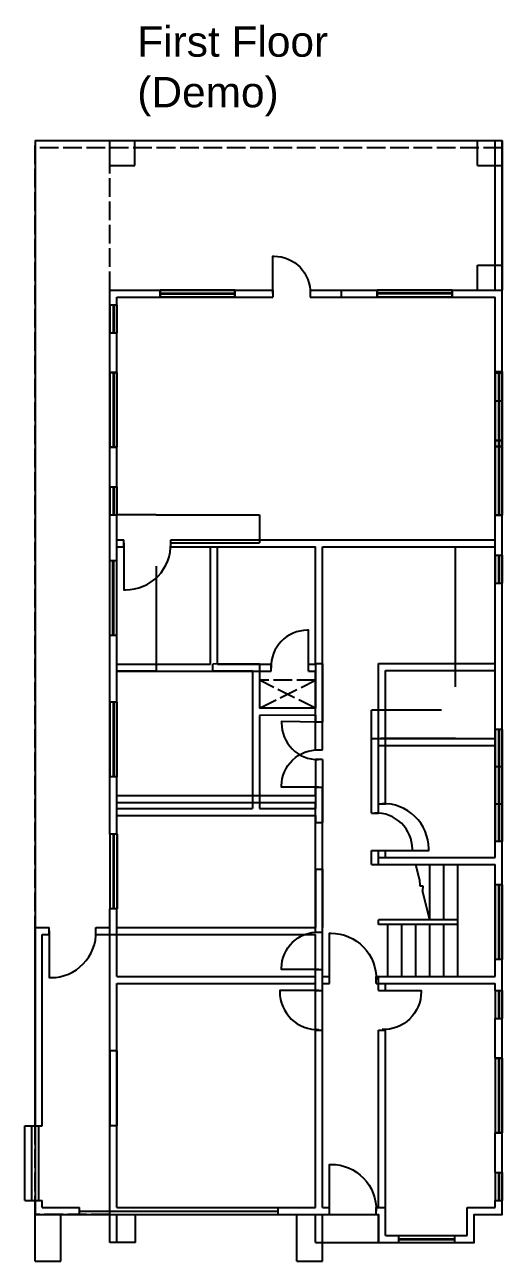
# Model space of a CAD drawing. Header units: inches. Extents: x 128 to 5112, y 389 to 3373.
# Drawn here: x 4805 to 5112, y 1201 to 1995 of the extents above; entities that cross this region are included whole.
import ezdxf

# ---------------------------------------------------------------- set-up
doc = ezdxf.new("R2010")
doc.units = ezdxf.units.IN
doc.linetypes.add('ACAD_ISO02W100', pattern=[15, 12, -3])
for name, color, linetype in [('2d stair', 104, 'Continuous'), ('3d wall', 2, 'Continuous'), ('3d window', 150, 'Continuous'), ('door', 10, 'Continuous'), ('wall', 7, 'Continuous'), ('window', 200, 'Continuous')]:
    doc.layers.add(name, color=color, linetype=linetype)
doc.styles.get("Standard").update_dxf_attribs({"font": 'arial.ttf'})

# ---------------------------------------------------------------- blocks, each defined once
blk = doc.blocks.new('d door')
at = {"layer": 'door'}
blk.add_lwpolyline([(0, 0), (0, 30), (1, 30, -0.424176), (30, 0, 1.034483)], format="xyb", dxfattribs=at)
blk = doc.blocks.new('*U32')
at = {"layer": 'door'}
blk.add_lwpolyline([(0, 0), (0.4, 24), (1.2, 23.98, -0.424176), (24, -0.4, 1.034483)], format="xyb", dxfattribs=at)
blk = doc.blocks.new('*U33')
at = {"layer": 'door'}
blk.add_lwpolyline([(0, 0), (0, 24), (0.8, 24, -0.424176), (24, 0, 1.034483)], format="xyb", dxfattribs=at)
blk = doc.blocks.new('*U34')
at = {"layer": 'door'}
blk.add_lwpolyline([(0, 0), (0, 24), (0.8, 24, -0.424176), (24, 0, 1.034483)], format="xyb", dxfattribs=at)
blk = doc.blocks.new('*U35')
at = {"layer": 'door'}
blk.add_lwpolyline([(0, 0), (0, 25.17), (-0.84, 25.17, 0.424176), (-25.17, 0, -1.034483)], format="xyb", dxfattribs=at)
blk = doc.blocks.new('*U36')
at = {"layer": 'door'}
blk.add_lwpolyline([(0, 0), (0, 24), (0.8, 24, -0.424176), (24, 0, 1.034483)], format="xyb", dxfattribs=at)
blk = doc.blocks.new('*U37')
at = {"layer": 'door'}
blk.add_lwpolyline([(0, 0), (0, 24), (-0.8, 24, 0.424176), (-24, 0, -1.034483)], format="xyb", dxfattribs=at)
blk = doc.blocks.new('*U38')
at = {"layer": 'door'}
blk.add_lwpolyline([(0, 0), (0, 30), (-1, 30, 0.424176), (-30, 0, -1.034483)], format="xyb", dxfattribs=at)

msp = doc.modelspace()

# ---------------------------------------------------------------- linework, layer by layer
at = {"layer": '2d stair'}
for p, q in [((5059.01, 1445.98, 12), (5056.57, 1455.63, 12)), ((5059.01, 1445.98, 142), (5056.57, 1455.63, 142)), ((5065.57, 1419.96, 12), (5065.57, 1455.63, 12)), ((5065.57, 1419.96, 142), (5065.57, 1455.63, 142)), ((5074.57, 1419.96, 12), (5074.57, 1455.63, 12)), ((5074.57, 1419.96, 142), (5074.57, 1455.63, 142)), ((5083.57, 1419.96, 12), (5083.57, 1455.63, 12)), ((5083.57, 1419.96, 142), (5083.57, 1455.63, 142)), ((5059.01, 1445.98, 12), (5059.03, 1441.94, 12)), ((5059.01, 1445.98, 142), (5059.03, 1441.94, 142)), ((5059.03, 1441.94, 12), (5061.07, 1441.94, 12)), ((5059.03, 1441.94, 142), (5061.07, 1441.94, 142)), ((5061.07, 1441.94, 12), (5060.83, 1438.74, 12)), ((5061.07, 1441.94, 142), (5060.83, 1438.74, 142)), ((5065.57, 1419.96, 12), (5060.83, 1438.74, 12)), ((5065.57, 1419.96, 142), (5060.83, 1438.74, 142)), ((5083.57, 1419.96, 12), (5032.57, 1419.96, 12)), ((5032.57, 1416.96, 12), (5032.57, 1419.96, 12)), ((5083.57, 1419.96, 142), (5032.57, 1419.96, 142)), ((5032.57, 1416.96, 142), (5032.57, 1419.96, 142)), ((5083.57, 1416.96, 12), (5032.57, 1416.96, 12)), ((5083.57, 1416.96, 142), (5032.57, 1416.96, 142)), ((5038.57, 1383.63, 12), (5038.57, 1416.96, 12)), ((5038.57, 1383.63, 142), (5038.57, 1416.96, 142)), ((5047.57, 1383.63, 12), (5047.57, 1416.96, 12)), ((5047.57, 1383.63, 142), (5047.57, 1416.96, 142)), ((5056.57, 1383.63, 12), (5056.57, 1416.96, 12)), ((5056.57, 1383.63, 142), (5056.57, 1416.96, 142)), ((5065.57, 1383.63, 12), (5065.57, 1416.96, 12)), ((5065.57, 1383.63, 142), (5065.57, 1416.96, 142)), ((5074.57, 1383.63, 12), (5074.57, 1416.96, 12)), ((5074.57, 1383.63, 142), (5074.57, 1416.96, 142)), ((5083.57, 1416.96, 12), (5083.57, 1419.96, 12)), ((5083.57, 1416.96, 142), (5083.57, 1419.96, 142)), ((5083.57, 1383.63, 12), (5083.57, 1416.96, 12)), ((5083.57, 1383.63, 142), (5083.57, 1416.96, 142))]:
    msp.add_line(p, q, dxfattribs=at)
at = {"layer": '3d wall', "extrusion": (-1, 7.43051e-16, 0), "elevation": -4864.6}
msp.add_lwpolyline([(-1427.13, 142), (-1475.13, 142), (-1475.13, 142), (-1427.13, 142)], close=True, dxfattribs=at)
at = {"layer": '3d window'}
for p, q in [((4892.32, 1820.13, 166), (4892.32, 1824.63, 166)), ((4892.32, 1824.63, 166), (4892.32, 1820.13, 166)), ((4892.32, 1820.13, 166), (4892.32, 1824.63, 166)), ((4892.32, 1820.13, 166), (4892.32, 1824.63, 166)), ((4892.32, 1820.13, 166), (4892.32, 1824.63, 166)), ((4892.32, 1824.63, 166), (4892.32, 1820.13, 166)), ((4892.32, 1824.63, 166), (4940.32, 1824.63, 166)), ((4940.32, 1824.63, 166), (4892.32, 1824.63, 166)), ((4940.32, 1820.13, 166), (4892.32, 1820.13, 166)), ((4892.32, 1820.13, 166), (4940.32, 1820.13, 166)), ((4940.32, 1820.13, 166), (4940.32, 1824.63, 166)), ((4940.32, 1820.13, 166), (4940.32, 1824.63, 166)), ((4940.32, 1820.13, 166), (4940.32, 1824.63, 166)), ((4940.32, 1824.63, 166), (4940.32, 1820.13, 166)), ((4940.32, 1820.13, 166), (4940.32, 1824.63, 166)), ((4940.32, 1824.63, 166), (4940.32, 1820.13, 166)), ((5031.82, 1820.13, 166), (5031.82, 1824.63, 166)), ((5031.82, 1820.13, 166), (5031.82, 1824.63, 166)), ((5031.82, 1820.13, 166), (5031.82, 1824.63, 166)), ((5031.82, 1824.63, 166), (5031.82, 1820.13, 166)), ((5079.82, 1824.63, 166), (5031.82, 1824.63, 166)), ((5079.82, 1820.13, 166), (5031.82, 1820.13, 166)), ((5079.82, 1820.13, 166), (5079.82, 1824.63, 166)), ((5079.82, 1824.63, 166), (5079.82, 1820.13, 166)), ((4860.07, 1335.74, 166), (4860.07, 1287.74, 166)), ((4864.57, 1335.74, 166), (4860.07, 1335.74, 166)), ((4864.57, 1335.74, 166), (4864.57, 1287.74, 166)), ((4864.57, 1287.74, 166), (4860.07, 1287.74, 166))]:
    msp.add_line(p, q, dxfattribs=at)
at = {"layer": '3d window', "extrusion": (0, -1, 0)}
msp.add_line((4812.07, 1230.63, 12), (4828.57, 1230.63, 12), dxfattribs=at)
at = {"layer": 'door'}
for p, q in [((4805.32, 1239.63, 12), (4805.32, 1287.63, 12)), ((4805.32, 1287.63, 12), (4814.32, 1287.63, 12)), ((4809.82, 1239.63, 12), (4809.82, 1287.63, 12)), ((4814.32, 1239.63, 12), (4814.32, 1287.63, 12)), ((4805.32, 1239.63, 12), (4814.32, 1239.63, 12))]:
    msp.add_line(p, q, dxfattribs=at)
at = {"layer": 'wall', "linetype": 'ACAD_ISO02W100'}
for p, q in [((4812.07, 1230.63, 142), (4812.07, 1920.63, 142)), ((5112.07, 1920.63, 142), (4812.07, 1920.63, 142)), ((4812.07, 1410.63, 12), (4812.07, 1920.63, 12)), ((5112.07, 1920.63, 12), (4812.07, 1920.63, 12)), ((5112.07, 1916.13, 142), (4812.07, 1916.13, 142)), ((4860.07, 1824.63, 142), (4860.07, 1920.63, 142)), ((4992.09, 1574.02, 12), (4956.02, 1573.91, 12)), ((4956.07, 1555.91, 12), (4992.07, 1574.02, 12)), ((4992.14, 1556.02, 12), (4956.07, 1573.91, 12)), ((4860.07, 1230.63, 142), (4812.07, 1230.63, 142))]:
    msp.add_line(p, q, dxfattribs=at)
at = {"layer": 'wall'}
for p, q in [((4860.07, 1904.63, 12), (4860.07, 1920.63, 12)), ((4876.07, 1904.63, 12), (4876.07, 1920.63, 12)), ((5096.07, 1904.63, 12), (5096.07, 1920.63, 12)), ((5107.57, 1824.63, 142), (5107.57, 1920.63, 142)), ((5112.07, 1824.63, 142), (5112.07, 1920.63, 142)), ((5112.07, 1824.63, 12), (5112.07, 1920.63, 12)), ((5112.07, 1920.63, 142), (5112.07, 1824.63, 142)), ((4860.07, 1904.63, 12), (4876.07, 1904.63, 12)), ((5096.07, 1904.63, 12), (5112.07, 1904.63, 12)), ((5096.07, 1840.63, 12), (5112.07, 1840.63, 12)), ((5096.07, 1824.63, 12), (5096.07, 1840.63, 12)), ((4860.07, 1824.63, 12), (4964.67, 1824.63, 12)), ((4860.07, 1475.13, 12), (4860.07, 1824.63, 12)), ((4860.07, 1475.13, 142), (4860.07, 1824.63, 142)), ((4860.07, 1824.63, 142), (4964.67, 1824.63, 142)), ((4864.57, 1584.15, 12), (4864.57, 1820.13, 12)), ((4864.57, 1820.13, 12), (4940.32, 1820.13, 12)), ((4864.57, 1664.26, 142), (4864.57, 1820.13, 142)), ((4864.57, 1820.13, 142), (4940.32, 1820.13, 142)), ((4940.32, 1820.13, 12), (4964.67, 1820.13, 12)), ((4940.32, 1820.13, 142), (4964.67, 1820.13, 142)), ((4964.67, 1824.63, 12), (4964.67, 1820.13, 12)), ((4964.67, 1824.63, 142), (4964.67, 1820.13, 142)), ((4988.67, 1824.63, 12), (4988.67, 1820.13, 12)), ((4988.67, 1824.63, 12), (5112.07, 1824.63, 12)), ((4988.67, 1824.63, 142), (5112.07, 1824.63, 142)), ((4988.67, 1824.63, 142), (4988.67, 1820.13, 142)), ((4988.67, 1820.13, 12), (5107.57, 1820.13, 12)), ((4988.67, 1820.13, 142), (5107.57, 1820.13, 142)), ((5008.57, 1824.63, 142), (5008.57, 1820.13, 142)), ((5107.57, 1584.63, 12), (5107.57, 1820.13, 12)), ((5107.57, 1664.26, 142), (5107.57, 1820.13, 142)), ((5112.07, 1374.63, 12), (5112.07, 1824.63, 12)), ((5112.07, 1374.63, 142), (5112.07, 1824.63, 142)), ((4860.07, 1815.15, 12), (4864.57, 1815.15, 12)), ((4860.07, 1815.15, 12), (4864.57, 1815.15, 12)), ((4860.07, 1797.15, 12), (4864.57, 1797.15, 12)), ((4860.07, 1797.15, 12), (4864.57, 1797.15, 12)), ((4860.07, 1771.65, 12), (4860.07, 1797.15, 12)), ((4860.07, 1771.65, 142), (4860.07, 1797.15, 142)), ((4864.57, 1771.65, 12), (4864.57, 1797.15, 12)), ((4864.57, 1771.65, 142), (4864.57, 1797.15, 142)), ((5107.57, 1771.42, 12), (5112.07, 1771.42, 12)), ((5107.57, 1771.42, 12), (5112.07, 1771.42, 12)), ((5107.57, 1753.42, 12), (5112.07, 1753.42, 12)), ((5107.57, 1727.92, 12), (5107.57, 1753.42, 12)), ((5107.57, 1753.42, 12), (5112.07, 1753.42, 12)), ((5107.57, 1727.92, 142), (5107.57, 1753.42, 142)), ((5112.07, 1727.92, 12), (5112.07, 1753.42, 12)), ((5112.07, 1727.92, 142), (5112.07, 1753.42, 142)), ((4860.07, 1698.15, 12), (4860.07, 1723.65, 12)), ((4860.07, 1698.15, 142), (4860.07, 1723.65, 142)), ((4864.57, 1698.15, 12), (4864.57, 1723.65, 12)), ((4864.57, 1698.15, 142), (4864.57, 1723.65, 142)), ((4860.07, 1698.15, 12), (4864.57, 1698.15, 12)), ((4860.07, 1680.15, 12), (4864.57, 1680.15, 12)), ((4889.8, 1680.22, 12), (4864.3, 1680.15, 12)), ((4889.8, 1680.22, 12), (4937.8, 1680.22, 12)), ((4937.8, 1680.22, 12), (4956.07, 1680.22, 12)), ((4956.07, 1680.22, 12), (4956.07, 1662.22, 12)), ((5107.57, 1654.42, 12), (5107.57, 1679.92, 12)), ((5107.57, 1664.26, 142), (5107.57, 1679.92, 142)), ((5112.07, 1654.42, 12), (5112.07, 1679.92, 12)), ((5112.07, 1654.42, 142), (5112.07, 1679.92, 142)), ((4864.57, 1664.26, 142), (4869.07, 1664.26, 142)), ((4869.07, 1659.76, 142), (4869.07, 1664.26, 142)), ((4898.81, 1662.22, 12), (4937.8, 1662.22, 12)), ((4899.07, 1659.76, 142), (4899.07, 1664.26, 142)), ((4899.07, 1664.26, 142), (5107.57, 1664.26, 142)), ((4937.8, 1662.22, 12), (4956.07, 1662.22, 12)), ((4864.57, 1559.96, 142), (4864.57, 1659.76, 142)), ((4864.57, 1659.76, 142), (4869.07, 1659.76, 142)), ((4899.07, 1659.76, 142), (4992.07, 1659.76, 142)), ((4924.57, 1584.28, 142), (4924.57, 1659.76, 142)), ((4929.07, 1584.28, 142), (4929.07, 1659.76, 142)), ((4992.07, 1584.28, 142), (4992.07, 1659.76, 142)), ((4996.57, 1529.22, 142), (4996.57, 1659.76, 142)), ((4996.57, 1659.76, 142), (5107.57, 1659.76, 142)), ((5081.8, 1659.76, 142), (5081.8, 1569.66, 142)), ((5107.57, 1584.63, 142), (5107.57, 1659.76, 142)), ((5107.57, 1654.42, 142), (5107.57, 1659.76, 142)), ((5107.57, 1654.42, 12), (5112.07, 1654.42, 12)), ((4890.07, 1579.78, 12), (4890.07, 1647.2, 12)), ((5107.57, 1636.42, 12), (5112.07, 1636.42, 12)), ((5107.57, 1460.13, 142), (5107.57, 1636.42, 142)), ((4864.57, 1584.28, 142), (4924.57, 1584.28, 142)), ((4890.07, 1584.22, 12), (4864.57, 1584.15, 12)), ((4956.07, 1584.41, 12), (4926.07, 1584.33, 12)), ((4926.07, 1579.78, 12), (4926.07, 1584.33, 12)), ((4929.07, 1584.28, 142), (4963.57, 1584.28, 142)), ((4956.07, 1584.41, 12), (4956.07, 1555.91, 12)), ((4963.57, 1579.78, 142), (4963.57, 1584.28, 142)), ((4987.57, 1579.78, 142), (4987.57, 1584.28, 142)), ((4987.57, 1584.28, 142), (4992.07, 1584.28, 142)), ((4996.57, 1584.53, 12), (4992.07, 1584.52, 12)), ((4992.07, 1584.53, 12), (4992.07, 1584.52, 12)), ((4992.07, 1584.52, 12), (4992.07, 1556.02, 12)), ((4996.57, 1584.53, 12), (4996.57, 1547.03, 12)), ((5032.57, 1494.63, 12), (5032.57, 1584.63, 12)), ((5032.57, 1584.63, 12), (5107.57, 1584.63, 12)), ((4864.57, 1491.63, 12), (4864.57, 1579.78, 12)), ((4890.07, 1579.78, 12), (4864.57, 1579.78, 12)), ((4864.57, 1499.82, 142), (4864.57, 1579.78, 142)), ((4864.57, 1579.78, 142), (4963.57, 1579.78, 142)), ((4951.57, 1579.9, 12), (4926.07, 1579.83, 12)), ((4951.57, 1579.9, 12), (4951.57, 1491.63, 12)), ((4987.57, 1579.78, 142), (4992.07, 1579.78, 142)), ((4992.07, 1529.22, 142), (4992.07, 1579.78, 142)), ((5032.59, 1580.13, 12), (5032.57, 1580.13, 12)), ((5037.07, 1494.63, 12), (5037.07, 1580.13, 12)), ((5037.07, 1580.13, 12), (5107.57, 1580.13, 12)), ((5107.57, 1460.13, 12), (5107.57, 1580.13, 12)), ((4992.14, 1556.02, 12), (4956.07, 1555.91, 12)), ((4992.16, 1551.52, 12), (4956.07, 1551.41, 12)), ((4956.07, 1551.41, 12), (4956.07, 1491.63, 12)), ((4992.07, 1551.52, 12), (4992.07, 1547.02, 12)), ((5028.07, 1488.63, 142), (5028.07, 1554.63, 142)), ((5034.07, 1554.63, 142), (5028.07, 1554.63, 142)), ((5073.06, 1554.63, 142), (5034.07, 1554.63, 142)), ((4996.57, 1547.03, 12), (4992.07, 1547.02, 12)), ((5028.07, 1536.63, 142), (5107.57, 1536.63, 142)), ((5082.07, 1536.63, 142), (5034.07, 1536.63, 142)), ((5082.07, 1536.63, 142), (5107.57, 1536.71, 142)), ((4992.07, 1529.22, 142), (4996.57, 1529.22, 142)), ((5032.57, 1532.13, 142), (5107.57, 1532.13, 142)), ((5032.57, 1488.63, 142), (5032.57, 1532.13, 142)), ((4996.57, 1523.03, 12), (4992.07, 1523.02, 12)), ((4992.07, 1523.02, 12), (4992.07, 1491.63, 12)), ((4996.57, 1523.03, 12), (4996.57, 1482.63, 12)), ((4864.57, 1499.82, 142), (4864.57, 1511.96, 142)), ((4992.07, 1499.82, 142), (4992.07, 1505.22, 142)), ((4992.07, 1505.22, 142), (4996.57, 1505.22, 142)), ((4996.57, 1412.13, 142), (4996.57, 1505.22, 142)), ((4864.57, 1499.82, 142), (4992.07, 1499.82, 142)), ((4864.57, 1475.13, 142), (4864.57, 1495.32, 142)), ((4864.57, 1491.63, 142), (4864.57, 1495.32, 142)), ((4864.57, 1495.32, 142), (4992.07, 1495.32, 142)), ((4992.07, 1412.13, 142), (4992.07, 1495.32, 142)), ((5032.57, 1494.63, 12), (5037.07, 1494.63, 12)), ((4864.57, 1491.63, 12), (4951.57, 1491.63, 12)), ((4864.57, 1475.13, 12), (4864.57, 1487.13, 12)), ((4864.57, 1487.13, 12), (4992.07, 1487.13, 12)), ((4956.07, 1491.63, 12), (4992.07, 1491.63, 12)), ((4992.07, 1487.13, 12), (4992.07, 1482.63, 12)), ((4992.07, 1487.13, 12), (4992.07, 1482.63, 12)), ((5028.07, 1488.63, 142), (5032.57, 1488.63, 142)), ((4992.07, 1482.63, 12), (4996.57, 1482.63, 12)), ((5028.07, 1455.63, 142), (5028.07, 1464.63, 142)), ((5028.07, 1464.63, 142), (5032.57, 1464.63, 142)), ((5032.57, 1455.63, 12), (5032.57, 1464.63, 12)), ((5032.57, 1464.63, 12), (5037.07, 1464.63, 12)), ((5032.57, 1460.13, 142), (5032.57, 1464.63, 142)), ((5037.07, 1460.13, 12), (5037.07, 1464.63, 12)), ((5028.07, 1455.63, 142), (5107.57, 1455.63, 142)), ((5032.57, 1460.13, 142), (5107.57, 1460.13, 142)), ((5032.57, 1455.63, 12), (5107.57, 1455.63, 12)), ((5037.07, 1460.13, 12), (5107.57, 1460.13, 12)), ((5107.57, 1383.63, 12), (5107.57, 1455.63, 12)), ((5107.57, 1383.63, 142), (5107.57, 1455.63, 142)), ((4992.07, 1452.63, 12), (4996.57, 1452.63, 12)), ((4992.07, 1452.63, 12), (4992.07, 1415.13, 12)), ((4992.07, 1452.63, 12), (4992.07, 1415.13, 12)), ((4996.57, 1452.63, 12), (4996.57, 1415.13, 12)), ((4860.07, 1415.13, 12), (4860.07, 1427.13, 12)), ((4860.07, 1230.63, 142), (4860.07, 1427.13, 142)), ((4864.57, 1415.13, 12), (4864.57, 1427.13, 12)), ((4864.57, 1383.63, 142), (4864.57, 1427.13, 142)), ((4812.07, 1287.63, 12), (4812.07, 1415.13, 12)), ((4812.07, 1415.13, 12), (4821.07, 1415.13, 12)), ((4821.07, 1410.63, 12), (4821.07, 1415.13, 12)), ((4851.07, 1410.63, 12), (4851.07, 1415.13, 12)), ((4851.07, 1415.13, 12), (4860.07, 1415.13, 12)), ((4864.57, 1415.13, 12), (4992.07, 1415.13, 12)), ((4996.57, 1235.13, 12), (4996.57, 1415.13, 12)), ((4816.57, 1410.63, 12), (4821.07, 1410.63, 12)), ((4816.57, 1287.63, 12), (4816.57, 1410.63, 12)), ((4851.07, 1410.63, 12), (4992.07, 1410.63, 12)), ((4992.07, 1412.13, 142), (4996.57, 1412.13, 142)), ((4992.07, 1235.13, 12), (4992.07, 1410.63, 12)), ((4864.57, 1383.63, 142), (4992.07, 1383.63, 142)), ((4992.07, 1383.63, 142), (4992.07, 1388.13, 142)), ((4992.07, 1388.13, 142), (4996.57, 1388.13, 142)), ((4996.57, 1374.63, 142), (4996.57, 1388.13, 142)), ((4996.57, 1383.63, 12), (5001.07, 1383.63, 12)), ((5001.07, 1379.13, 12), (5001.07, 1383.63, 12)), ((5031.07, 1379.13, 12), (5031.07, 1383.63, 12)), ((5031.07, 1383.63, 12), (5107.57, 1383.63, 12)), ((5032.57, 1383.63, 142), (5107.57, 1383.63, 142)), ((5032.57, 1374.63, 142), (5032.57, 1383.63, 142)), ((4864.57, 1235.13, 142), (4864.57, 1379.13, 142)), ((4864.57, 1379.13, 142), (4992.07, 1379.13, 142)), ((4992.07, 1374.63, 142), (4992.07, 1379.13, 142)), ((4992.07, 1374.63, 142), (4996.57, 1374.63, 142)), ((4996.57, 1379.13, 12), (5001.07, 1379.13, 12)), ((5031.07, 1379.13, 12), (5107.57, 1379.13, 12)), ((5032.57, 1374.63, 142), (5037.07, 1374.63, 142)), ((5037.07, 1379.13, 142), (5107.57, 1379.13, 142)), ((5037.07, 1374.63, 142), (5037.07, 1379.13, 142)), ((5107.57, 1374.63, 12), (5107.57, 1379.13, 12)), ((5107.57, 1374.63, 142), (5107.57, 1379.13, 142)), ((5107.57, 1374.63, 12), (5112.07, 1374.63, 12)), ((5107.57, 1374.63, 12), (5112.07, 1374.63, 12)), ((5107.57, 1374.63, 166), (5112.07, 1374.63, 166)), ((5107.57, 1374.63, 166), (5112.07, 1374.63, 166)), ((5107.57, 1356.63, 12), (5112.07, 1356.63, 12)), ((5107.57, 1331.13, 12), (5107.57, 1356.63, 12)), ((5107.57, 1356.63, 12), (5112.07, 1356.63, 12)), ((5107.57, 1331.13, 142), (5107.57, 1356.63, 142)), ((5107.57, 1356.63, 166), (5112.07, 1356.63, 166)), ((5107.57, 1356.63, 166), (5112.07, 1356.63, 166)), ((5112.07, 1331.13, 12), (5112.07, 1356.63, 12)), ((5112.07, 1331.13, 142), (5112.07, 1356.63, 142)), ((4992.07, 1235.13, 142), (4992.07, 1349.13, 142)), ((4992.07, 1349.13, 142), (4996.57, 1349.13, 142)), ((4996.57, 1235.13, 142), (4996.57, 1349.13, 142)), ((5032.57, 1349.13, 142), (5037.07, 1349.13, 142)), ((5032.57, 1235.13, 142), (5032.57, 1349.13, 142)), ((5037.07, 1217.13, 142), (5037.07, 1349.49, 142)), ((4812.07, 1287.63, 12), (4816.57, 1287.63, 12)), ((5107.57, 1257.63, 12), (5107.57, 1283.13, 12)), ((5107.57, 1257.63, 142), (5107.57, 1283.13, 142)), ((5112.07, 1257.63, 12), (5112.07, 1283.13, 12)), ((5112.07, 1257.63, 142), (5112.07, 1283.13, 142)), ((5107.57, 1257.63, 12), (5112.07, 1257.63, 12)), ((5107.57, 1257.63, 166), (5112.07, 1257.63, 166)), ((4812.07, 1200.63, 12), (4812.07, 1239.63, 12)), ((4812.07, 1239.63, 12), (4816.57, 1239.63, 12)), ((4816.57, 1235.13, 12), (4816.57, 1239.63, 12)), ((5107.57, 1235.13, 12), (5107.57, 1239.63, 12)), ((5107.57, 1239.63, 12), (5112.07, 1239.63, 12)), ((5107.57, 1235.13, 142), (5107.57, 1239.63, 142)), ((5107.57, 1239.63, 166), (5112.07, 1239.63, 166)), ((5112.07, 1230.63, 12), (5112.07, 1239.63, 12)), ((5112.07, 1230.63, 142), (5112.07, 1239.63, 142)), ((4816.57, 1235.13, 12), (4840.57, 1235.13, 12)), ((4840.57, 1230.63, 12), (4840.57, 1235.13, 12)), ((4864.57, 1235.13, 142), (4992.07, 1235.13, 142)), ((4968.07, 1230.63, 12), (4968.07, 1235.13, 12)), ((4968.07, 1235.13, 12), (4992.07, 1235.13, 12)), ((4996.57, 1235.13, 12), (5001.07, 1235.13, 12)), ((4996.57, 1235.13, 142), (5001.07, 1235.13, 142)), ((5001.07, 1230.63, 12), (5001.07, 1235.13, 12)), ((5001.07, 1230.63, 166), (5001.07, 1235.13, 166)), ((5031.07, 1230.63, 12), (5031.07, 1235.13, 12)), ((5031.07, 1235.13, 12), (5037.07, 1235.13, 12)), ((5031.07, 1230.63, 166), (5031.07, 1235.13, 166)), ((5031.07, 1235.13, 142), (5032.57, 1235.13, 142)), ((5037.07, 1217.13, 12), (5037.07, 1235.13, 12)), ((5089.57, 1235.13, 12), (5107.57, 1235.13, 12)), ((5089.57, 1217.13, 12), (5089.57, 1235.13, 12)), ((5089.57, 1235.13, 142), (5107.57, 1235.13, 142)), ((5089.57, 1217.13, 142), (5089.57, 1235.13, 142)), ((4816.57, 1230.63, 12), (4840.57, 1230.63, 12)), ((4828.57, 1200.63, 12), (4828.57, 1230.63, 12)), ((4860.07, 1230.63, 142), (4996.57, 1230.63, 142)), ((4860.07, 1212.63, 142), (4860.07, 1230.63, 142)), ((4864.57, 1212.63, 142), (4864.57, 1230.63, 142)), ((4876.57, 1212.63, 142), (4876.57, 1230.63, 142)), ((4968.07, 1230.63, 12), (4992.07, 1230.63, 12)), ((4980.07, 1200.63, 12), (4980.07, 1230.63, 12)), ((4992.07, 1212.63, 142), (4992.07, 1230.63, 142)), ((4996.57, 1200.63, 12), (4996.57, 1230.63, 12)), ((4996.57, 1230.63, 12), (5001.07, 1230.63, 12)), ((4996.57, 1230.63, 142), (5001.07, 1230.63, 142)), ((5031.07, 1230.63, 12), (5032.57, 1230.63, 12)), ((5031.07, 1230.63, 142), (5032.57, 1230.63, 142)), ((5032.57, 1212.63, 12), (5032.57, 1230.63, 12)), ((5032.57, 1212.63, 142), (5032.57, 1230.63, 142)), ((5094.07, 1230.63, 12), (5112.07, 1230.63, 12)), ((5094.07, 1212.63, 12), (5094.07, 1230.63, 12)), ((5094.07, 1230.63, 142), (5112.07, 1230.63, 142)), ((5094.07, 1212.63, 142), (5094.07, 1230.63, 142)), ((5037.07, 1217.13, 12), (5045.32, 1217.13, 12)), ((5037.07, 1217.13, 142), (5045.32, 1217.13, 142)), ((5081.32, 1217.13, 12), (5089.57, 1217.13, 12)), ((5081.32, 1217.13, 142), (5089.57, 1217.13, 142)), ((4876.57, 1212.63, 142), (4860.07, 1212.63, 142)), ((4992.07, 1212.63, 142), (4996.57, 1212.63, 142)), ((4996.57, 1212.63, 142), (5045.32, 1212.63, 142)), ((5032.57, 1212.63, 12), (5045.32, 1212.63, 12)), ((5081.32, 1212.63, 12), (5094.07, 1212.63, 12)), ((5081.32, 1212.63, 142), (5094.07, 1212.63, 142)), ((4812.07, 1200.63, 12), (4828.57, 1200.63, 12)), ((4980.07, 1200.63, 12), (4996.57, 1200.63, 12))]:
    msp.add_line(p, q, dxfattribs=at)
at = {"layer": 'wall', "extrusion": (0, -1, 0)}
msp.add_line((4812.07, 1230.63, 12), (4828.57, 1230.63, 12), dxfattribs=at)
at = {"layer": 'wall'}
msp.add_lwpolyline([(4812.07, 1415.13), (4812.07, 1230.63), (4992.07, 1230.63), (5001.07, 1230.63), (5032.57, 1230.63), (5032.57, 1212.63), (5094.07, 1212.63), (5094.07, 1230.63), (5112.07, 1230.63), (5112.07, 1824.63), (5112.07, 1920.63), (4812.07, 1920.63), (4812.07, 1410.63)], dxfattribs=at)
at = {"layer": 'window'}
for p, q in [((4892.32, 1820.13, 12), (4892.32, 1824.63, 12)), ((4892.32, 1824.63, 12), (4892.32, 1820.13, 12)), ((4892.32, 1824.63, 12), (4940.32, 1824.63, 12)), ((4892.32, 1822.63, 12), (4940.32, 1822.63, 12)), ((4892.32, 1822.13, 12), (4940.32, 1822.13, 12)), ((4892.32, 1820.13, 12), (4940.32, 1820.13, 12)), ((4940.32, 1820.13, 12), (4940.32, 1824.63, 12)), ((4940.32, 1820.13, 12), (4940.32, 1824.63, 12)), ((4940.32, 1820.13, 12), (4940.32, 1824.63, 12)), ((4940.32, 1824.63, 12), (4940.32, 1820.13, 12)), ((5031.82, 1820.13, 12), (5031.82, 1824.63, 12)), ((5031.82, 1820.13, 12), (5031.82, 1824.63, 12)), ((5031.82, 1820.13, 12), (5031.82, 1824.63, 12)), ((5031.82, 1824.63, 12), (5031.82, 1820.13, 12)), ((5079.82, 1824.63, 12), (5031.82, 1824.63, 12)), ((5079.82, 1822.63, 12), (5031.82, 1822.63, 12)), ((5079.82, 1822.13, 12), (5031.82, 1822.13, 12)), ((5079.82, 1820.13, 12), (5031.82, 1820.13, 12)), ((5079.82, 1820.13, 12), (5079.82, 1824.63, 12)), ((5079.82, 1824.63, 12), (5079.82, 1820.13, 12)), ((4860.07, 1815.15, 12), (4860.07, 1797.15, 12)), ((4862.07, 1815.15, 12), (4862.07, 1797.15, 12)), ((4862.57, 1815.15, 12), (4862.57, 1797.15, 12)), ((4864.57, 1815.15, 12), (4864.57, 1797.15, 12)), ((5107.57, 1772.13, 142), (5112.07, 1772.13, 142)), ((5112.07, 1772.13, 142), (5107.57, 1772.13, 142)), ((5107.57, 1772.13, 142), (5107.57, 1724.13, 142)), ((5109.57, 1772.13, 142), (5109.57, 1724.13, 142)), ((5110.07, 1772.13, 142), (5110.07, 1724.13, 142)), ((5112.07, 1772.13, 142), (5112.07, 1724.13, 142)), ((4860.07, 1771.65, 12), (4864.57, 1771.65, 12)), ((4864.57, 1771.65, 12), (4860.07, 1771.65, 12)), ((4860.07, 1771.65, 12), (4860.07, 1723.65, 12)), ((4860.07, 1771.65, 142), (4864.57, 1771.65, 142)), ((4864.57, 1771.65, 142), (4860.07, 1771.65, 142)), ((4860.07, 1771.65, 142), (4860.07, 1723.65, 142)), ((4862.07, 1771.65, 12), (4862.07, 1723.65, 12)), ((4862.07, 1771.65, 142), (4862.07, 1723.65, 142)), ((4862.57, 1771.65, 12), (4862.57, 1723.65, 12)), ((4862.57, 1771.65, 142), (4862.57, 1723.65, 142)), ((4864.57, 1771.65, 12), (4864.57, 1723.65, 12)), ((4864.57, 1771.65, 142), (4864.57, 1723.65, 142)), ((5107.57, 1771.42, 12), (5107.57, 1753.42, 12)), ((5109.57, 1771.42, 12), (5109.57, 1753.42, 12)), ((5110.07, 1771.42, 12), (5110.07, 1753.42, 12)), ((5112.07, 1771.42, 12), (5112.07, 1753.42, 12)), ((5107.57, 1727.92, 12), (5112.07, 1727.92, 12)), ((5112.07, 1727.92, 12), (5107.57, 1727.92, 12)), ((5107.57, 1727.92, 12), (5107.57, 1679.92, 12)), ((5107.57, 1724.13, 142), (5112.07, 1724.13, 142)), ((5107.57, 1724.13, 142), (5112.07, 1724.13, 142)), ((5107.57, 1724.13, 142), (5112.07, 1724.13, 142)), ((5112.07, 1724.13, 142), (5107.57, 1724.13, 142)), ((5109.57, 1727.92, 12), (5109.57, 1679.92, 12)), ((5110.07, 1727.92, 12), (5110.07, 1679.92, 12)), ((5112.07, 1727.92, 12), (5112.07, 1679.92, 12)), ((4860.07, 1723.65, 12), (4864.57, 1723.65, 12)), ((4860.07, 1723.65, 12), (4864.57, 1723.65, 12)), ((4860.07, 1723.65, 12), (4864.57, 1723.65, 12)), ((4864.57, 1723.65, 12), (4860.07, 1723.65, 12)), ((4860.07, 1723.65, 142), (4864.57, 1723.65, 142)), ((4860.07, 1723.65, 142), (4864.57, 1723.65, 142)), ((4860.07, 1723.65, 142), (4864.57, 1723.65, 142)), ((4864.57, 1723.65, 142), (4860.07, 1723.65, 142)), ((4860.07, 1698.15, 12), (4860.07, 1680.15, 12)), ((4862.07, 1698.15, 12), (4862.07, 1680.15, 12)), ((4862.57, 1698.15, 12), (4862.57, 1680.15, 12)), ((4864.57, 1698.15, 12), (4864.57, 1680.15, 12)), ((5107.57, 1679.92, 12), (5112.07, 1679.92, 12)), ((5107.57, 1679.92, 12), (5112.07, 1679.92, 12)), ((5107.57, 1679.92, 12), (5112.07, 1679.92, 12)), ((5112.07, 1679.92, 12), (5107.57, 1679.92, 12)), ((5107.57, 1654.42, 12), (5107.57, 1636.42, 12)), ((5109.57, 1654.42, 12), (5109.57, 1636.42, 12)), ((5110.07, 1654.42, 12), (5110.07, 1636.42, 12)), ((5112.07, 1654.42, 12), (5112.07, 1636.42, 12)), ((4864.3, 1650.77, 12), (4859.8, 1650.77, 12)), ((4859.8, 1650.77, 12), (4859.8, 1602.77, 12)), ((4864.3, 1650.77, 142), (4859.8, 1650.77, 142)), ((4859.8, 1650.77, 142), (4859.8, 1602.77, 142)), ((4861.8, 1650.77, 12), (4861.8, 1602.77, 12)), ((4861.8, 1650.77, 142), (4861.8, 1602.77, 142)), ((4862.3, 1650.77, 12), (4862.3, 1602.77, 12)), ((4862.3, 1650.77, 142), (4862.3, 1602.77, 142)), ((4864.3, 1650.77, 12), (4864.3, 1602.77, 12)), ((4864.3, 1650.77, 142), (4864.3, 1602.77, 142)), ((4864.3, 1602.77, 12), (4859.8, 1602.77, 12)), ((4864.3, 1602.77, 142), (4859.8, 1602.77, 142)), ((4864.57, 1559.96, 12), (4860.07, 1559.96, 12)), ((4860.07, 1559.96, 12), (4860.07, 1511.96, 12)), ((4864.57, 1559.96, 142), (4860.07, 1559.96, 142)), ((4860.07, 1559.96, 142), (4860.07, 1511.96, 142)), ((4862.07, 1559.96, 12), (4862.07, 1511.96, 12)), ((4862.07, 1559.96, 142), (4862.07, 1511.96, 142)), ((4862.57, 1559.96, 12), (4862.57, 1511.96, 12)), ((4862.57, 1559.96, 142), (4862.57, 1511.96, 142)), ((4864.57, 1559.96, 12), (4864.57, 1511.96, 12)), ((4864.57, 1559.96, 142), (4864.57, 1511.96, 142)), ((5112.07, 1542.31, 12), (5107.57, 1542.31, 12)), ((5107.57, 1542.31, 12), (5107.57, 1494.31, 12)), ((5109.57, 1542.31, 12), (5109.57, 1494.31, 12)), ((5110.07, 1542.31, 12), (5110.07, 1494.31, 12)), ((5112.07, 1542.31, 12), (5112.07, 1494.31, 12)), ((5112.07, 1518.31, 142), (5107.57, 1518.31, 142)), ((5107.57, 1518.31, 142), (5107.57, 1470.31, 142)), ((5109.57, 1518.31, 142), (5109.57, 1470.31, 142)), ((5110.07, 1518.31, 142), (5110.07, 1470.31, 142)), ((5112.07, 1518.31, 142), (5112.07, 1470.31, 142)), ((4864.57, 1511.96, 12), (4860.07, 1511.96, 12)), ((4864.57, 1511.96, 142), (4860.07, 1511.96, 142)), ((5112.07, 1494.31, 12), (5107.57, 1494.31, 12)), ((4864.57, 1475.13, 12), (4860.07, 1475.13, 12)), ((4860.07, 1475.13, 12), (4860.07, 1427.13, 12)), ((4864.57, 1475.13, 142), (4860.07, 1475.13, 142)), ((4860.07, 1475.13, 142), (4860.07, 1427.13, 142)), ((4862.07, 1475.13, 12), (4862.07, 1427.13, 12)), ((4862.07, 1475.13, 142), (4862.07, 1427.13, 142)), ((4862.57, 1475.13, 12), (4862.57, 1427.13, 12)), ((4862.57, 1475.13, 142), (4862.57, 1427.13, 142)), ((4864.57, 1475.13, 12), (4864.57, 1427.13, 12)), ((4864.57, 1475.13, 142), (4864.57, 1427.13, 142)), ((5112.07, 1470.31, 142), (5107.57, 1470.31, 142)), ((5112.07, 1442.46, 12), (5107.57, 1442.46, 12)), ((5107.57, 1442.46, 12), (5107.57, 1394.46, 12)), ((5112.07, 1442.46, 142), (5107.57, 1442.46, 142)), ((5107.57, 1442.46, 142), (5107.57, 1394.46, 142)), ((5109.57, 1442.46, 12), (5109.57, 1394.46, 12)), ((5109.57, 1442.46, 142), (5109.57, 1394.46, 142)), ((5110.07, 1442.46, 12), (5110.07, 1394.46, 12)), ((5110.07, 1442.46, 142), (5110.07, 1394.46, 142)), ((5112.07, 1442.46, 12), (5112.07, 1394.46, 12)), ((5112.07, 1442.46, 142), (5112.07, 1394.46, 142)), ((4864.57, 1427.13, 12), (4860.07, 1427.13, 12)), ((4864.57, 1427.13, 142), (4860.07, 1427.13, 142)), ((5112.07, 1394.46, 12), (5107.57, 1394.46, 12)), ((5112.07, 1394.46, 142), (5107.57, 1394.46, 142)), ((5107.57, 1374.63, 12), (5107.57, 1356.63, 12)), ((5107.57, 1374.63, 166), (5107.57, 1356.63, 166)), ((5109.57, 1374.63, 12), (5109.57, 1356.63, 12)), ((5110.07, 1374.63, 12), (5110.07, 1356.63, 12)), ((5112.07, 1374.63, 12), (5112.07, 1356.63, 12)), ((5112.07, 1374.63, 166), (5112.07, 1356.63, 166)), ((5107.57, 1331.13, 12), (5112.07, 1331.13, 12)), ((5112.07, 1331.13, 12), (5107.57, 1331.13, 12)), ((5107.57, 1331.13, 12), (5107.57, 1283.13, 12)), ((5107.57, 1331.13, 142), (5112.07, 1331.13, 142)), ((5112.07, 1331.13, 142), (5107.57, 1331.13, 142)), ((5107.57, 1331.13, 142), (5107.57, 1283.13, 142)), ((5109.57, 1331.13, 12), (5109.57, 1283.13, 12)), ((5109.57, 1331.13, 142), (5109.57, 1283.13, 142)), ((5110.07, 1331.13, 12), (5110.07, 1283.13, 12)), ((5110.07, 1331.13, 142), (5110.07, 1283.13, 142)), ((5112.07, 1331.13, 12), (5112.07, 1283.13, 12)), ((5112.07, 1331.13, 142), (5112.07, 1283.13, 142)), ((5107.57, 1283.13, 12), (5112.07, 1283.13, 12)), ((5107.57, 1283.13, 12), (5112.07, 1283.13, 12)), ((5107.57, 1283.13, 12), (5112.07, 1283.13, 12)), ((5112.07, 1283.13, 12), (5107.57, 1283.13, 12)), ((5107.57, 1283.13, 142), (5112.07, 1283.13, 142)), ((5107.57, 1283.13, 142), (5112.07, 1283.13, 142)), ((5107.57, 1283.13, 142), (5112.07, 1283.13, 142)), ((5112.07, 1283.13, 142), (5107.57, 1283.13, 142)), ((5107.57, 1257.63, 12), (5107.57, 1239.63, 12)), ((5107.57, 1257.63, 166), (5107.57, 1239.63, 166)), ((5109.57, 1257.63, 12), (5109.57, 1239.63, 12)), ((5110.07, 1257.63, 12), (5110.07, 1239.63, 12)), ((5112.07, 1257.63, 12), (5112.07, 1239.63, 12)), ((5112.07, 1257.63, 166), (5112.07, 1239.63, 166)), ((4840.57, 1232.88, 12), (4968.07, 1232.88, 12)), ((5045.32, 1217.13, 12), (5045.32, 1212.63, 12)), ((5045.32, 1217.13, 12), (5081.32, 1217.13, 12)), ((5045.32, 1217.13, 142), (5045.32, 1212.63, 142)), ((5045.32, 1217.13, 142), (5081.32, 1217.13, 142)), ((5081.32, 1217.13, 12), (5081.32, 1212.63, 12)), ((5081.32, 1217.13, 142), (5081.32, 1212.63, 142)), ((5045.32, 1215.13, 12), (5081.32, 1215.13, 12)), ((5045.32, 1215.13, 142), (5081.32, 1215.13, 142)), ((5045.32, 1214.63, 12), (5081.32, 1214.63, 12)), ((5045.32, 1214.63, 142), (5081.32, 1214.63, 142)), ((5045.32, 1212.63, 12), (5081.32, 1212.63, 12)), ((5045.32, 1212.63, 142), (5081.32, 1212.63, 142))]:
    msp.add_line(p, q, dxfattribs=at)

# ---------------------------------------------------------------- block references
at = {"layer": 'door'}
for name, p in [('*U33', (4964.67, 1822.38, 12)), ('*U33', (4964.67, 1822.38, 142)), ('d door', (5001.07, 1381.38, 12)), ('d door', (5001.07, 1232.88, 12))]:
    msp.add_blockref(name, p, dxfattribs=at)
at = {"layer": 'door', "rotation": 180}
msp.add_blockref('*U38', (4869.07, 1662.01, 142), dxfattribs=at)
at = {"layer": 'door', "xscale": -1}
for name, p, rotation in [('*U32', (4994.32, 1547.02, 12), 88.09031749224141), ('d door', (5034.82, 1464.63, 12), 270), ('d door', (4821.07, 1412.88, 12), 180)]:
    msp.add_blockref(name, p, dxfattribs=dict(at, rotation=rotation))
at = {"layer": 'wall'}
msp.add_blockref('*U37', (4987.57, 1582.03, 142), dxfattribs=at)
for name, p, rotation in [('*U34', (4994.32, 1505.22, 142), 90), ('*U34', (4994.32, 1388.13, 142), 90), ('*U35', (4994.32, 1374.63, 142), 90), ('*U35', (4994.32, 1374.63, 142), 90.00000000000001)]:
    msp.add_blockref(name, p, dxfattribs=dict(at, rotation=rotation))
at = {"layer": 'wall', "xscale": -1, "rotation": 270}
for name, p in [('*U36', (5030.32, 1464.63, 142)), ('*U35', (5034.82, 1374.63, 142))]:
    msp.add_blockref(name, p, dxfattribs=at)
at = {"layer": 'wall', "extrusion": (4.44089e-16, 0, -1), "xscale": -1, "rotation": 270}
msp.add_blockref('*U35', (-4994.32, 1374.63, -142), dxfattribs=at)

# ---------------------------------------------------------------- texts
at = {"layer": 'wall', "insert": (4877.63, 1994.1, -44.33), "char_height": 19.5045, "width": 254.3075, "attachment_point": 1}
msp.add_mtext('First Floor ^J(Demo)', dxfattribs=at)

doc.saveas('drawing.dxf')
